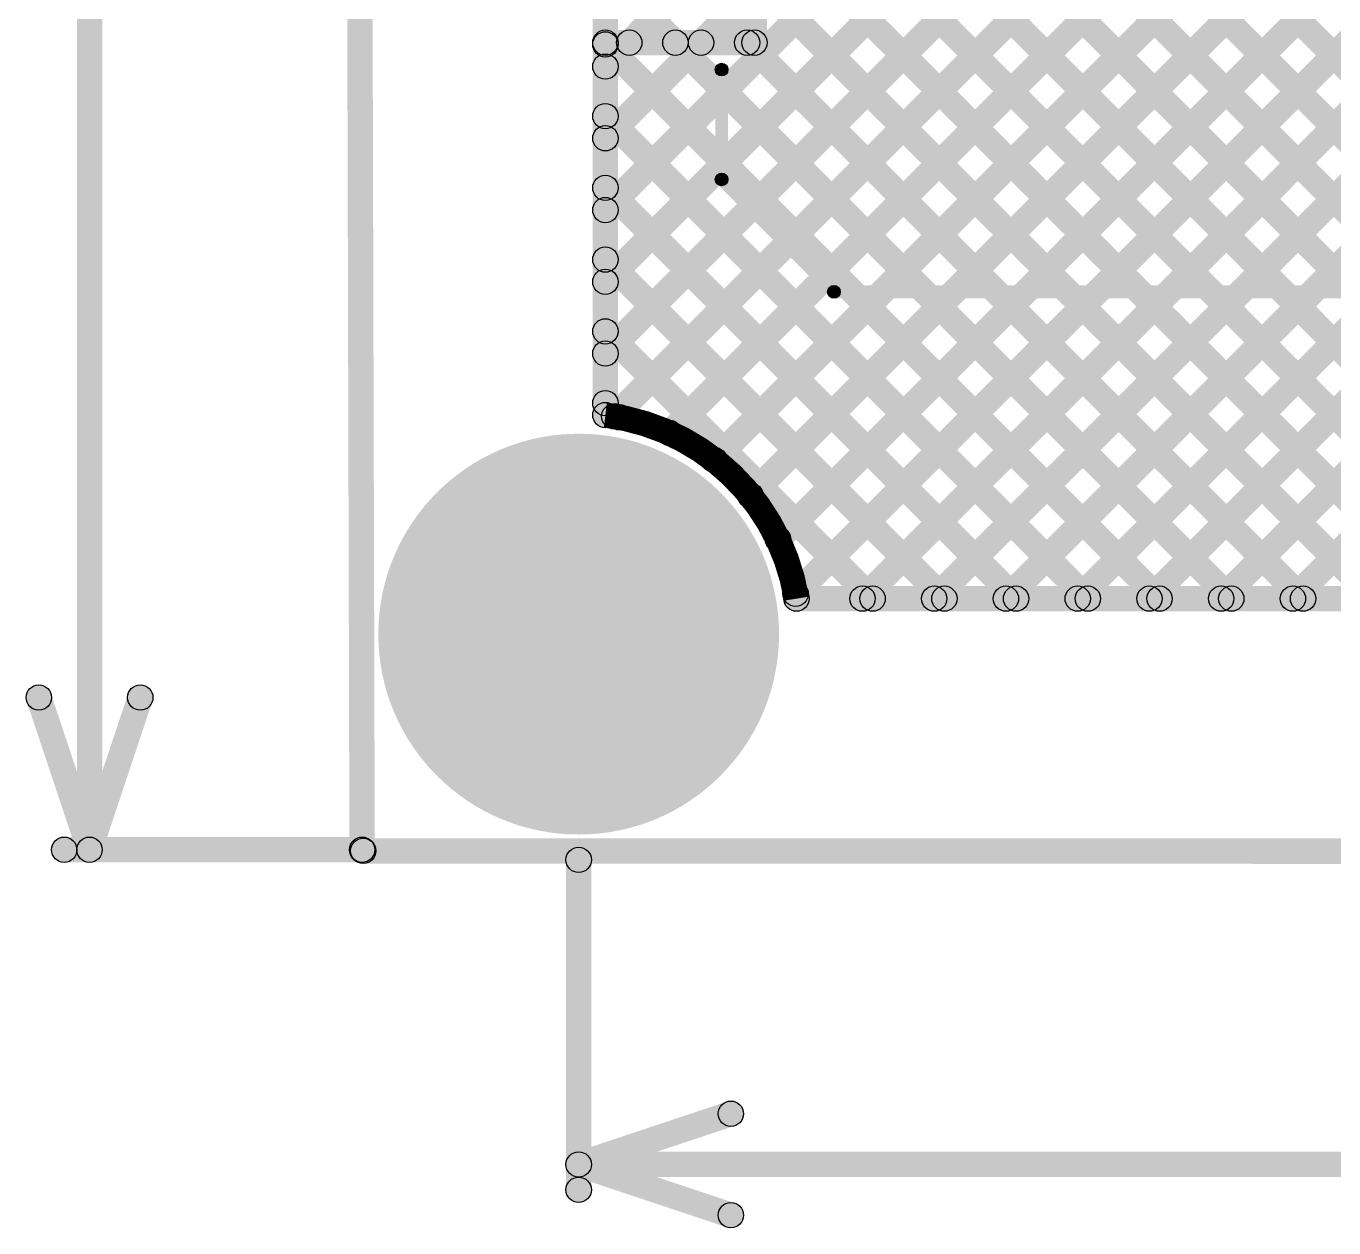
# Model space of a CAD drawing. Header units: millimetres. Extents: x -0.22 to 4.11, y -0.25 to 2.01.
# Drawn here: x -0.218 to 0.298, y -0.234 to 0.24 of the extents above; entities that cross this region are included whole.
import ezdxf

# ---------------------------------------------------------------- set-up
doc = ezdxf.new("R2010")
doc.units = ezdxf.units.MM
doc.header["$MEASUREMENT"] = 0
for name, color, linetype in [('BottomLayer', 5, 'Continuous'), ('BottomSolder', 6, 'Continuous'), ('Mechanical1', 6, 'Continuous'), ('Mechanical2', 216, 'Continuous'), ('MultiLayer', 9, 'Continuous'), ('PadHoleLayer', 156, 'Continuous'), ('TopLayer', 1, 'Continuous'), ('TopOverlay', 2, 'Continuous'), ('TopSolder', 216, 'Continuous')]:
    doc.layers.add(name, color=color, linetype=linetype)

# ---------------------------------------------------------------- blocks, each defined once
blk = doc.blocks.new('TS_1103S_C_C_1')
at = {"layer": 'TopOverlay'}
for points in [[(0.19291, 0.24069), (0.19291, 0.23569), (-0.19291, 0.23569), (-0.19291, 0.24069)], [(0.23897, 0.19567), (0.23544, 0.19213), (0.19115, 0.23642), (0.19468, 0.23996)], [(0.2347, 0.1939), (0.2397, 0.1939), (0.2397, 0.15059), (0.2347, 0.15059)]]:
    blk.add_hatch(color=2, dxfattribs=at).paths.add_polyline_path(points)
h = blk.add_hatch(color=2, dxfattribs=at)
edge = h.paths.add_edge_path()
edge.add_arc((0.19291, 0.23819), 0.0025, 0, 360)
h = blk.add_hatch(color=2, dxfattribs=at)
edge = h.paths.add_edge_path()
edge.add_arc((0.19291, 0.23819), 0.0025, 0, 360)
h = blk.add_hatch(color=2, dxfattribs=at)
edge = h.paths.add_edge_path()
edge.add_arc((0.2372, 0.1939), 0.0025, 0, 360)
h = blk.add_hatch(color=2, dxfattribs=at)
edge = h.paths.add_edge_path()
edge.add_arc((0.2372, 0.1939), 0.0025, 0, 360)
h = blk.add_hatch(color=2, dxfattribs=at)
edge = h.paths.add_edge_path()
edge.add_arc((0.2372, 0.15059), 0.0025, 0, 360)
for centre in [(0.19291, 0.23819), (0.19291, 0.23819), (0.2372, 0.1939), (0.2372, 0.1939), (0.2372, 0.15059)]:
    blk.add_circle(centre, 0.0025, dxfattribs=at)

msp = doc.modelspace()

# ---------------------------------------------------------------- hatches: boundary and pattern name
at = {"layer": 'BottomLayer'}
for points in [[(0.01553, 0.08636), (0.00553, 0.08636), (0.00553, 1.67653), (0.01553, 1.67653)], [(0.01553, 0.08636), (0.00553, 0.08636), (0.00553, 1.67653), (0.01553, 1.67653)], [(0.01407, 0.22022), (0.007, 0.22729), (0.5049, 0.72519), (0.51197, 0.71812)], [(0.01407, 0.22022), (0.007, 0.22729), (0.5049, 0.72519), (0.51197, 0.71812)], [(0.01407, 0.19193), (0.007, 0.199), (0.5049, 0.69691), (0.51197, 0.68984)], [(0.01407, 0.19193), (0.007, 0.199), (0.5049, 0.69691), (0.51197, 0.68984)], [(0.01407, 0.16365), (0.007, 0.17072), (0.5049, 0.66862), (0.51197, 0.66155)], [(0.01407, 0.16365), (0.007, 0.17072), (0.5049, 0.66862), (0.51197, 0.66155)], [(0.01407, 0.13536), (0.007, 0.14244), (0.5049, 0.64034), (0.51197, 0.63327)], [(0.01407, 0.13536), (0.007, 0.14244), (0.5049, 0.64034), (0.51197, 0.63327)], [(0.01407, 0.10708), (0.007, 0.11415), (0.5049, 0.61206), (0.51197, 0.60499)], [(0.01407, 0.10708), (0.007, 0.11415), (0.5049, 0.61206), (0.51197, 0.60499)], [(0.01759, 0.08232), (0.01052, 0.08939), (0.5049, 0.58377), (0.51197, 0.5767)], [(0.01759, 0.08232), (0.01052, 0.08939), (0.5049, 0.58377), (0.51197, 0.5767)], [(0.03932, 0.07576), (0.03225, 0.08283), (0.5049, 0.55549), (0.51197, 0.54842)], [(0.03932, 0.07576), (0.03225, 0.08283), (0.5049, 0.55549), (0.51197, 0.54842)], [(0.05697, 0.06512), (0.04989, 0.0722), (0.5049, 0.5272), (0.51197, 0.52013)], [(0.05697, 0.06512), (0.04989, 0.0722), (0.5049, 0.5272), (0.51197, 0.52013)], [(0.05697, 0.06512), (0.04989, 0.0722), (0.5049, 0.5272), (0.51197, 0.52013)], [(0.05697, 0.06512), (0.04989, 0.0722), (0.5049, 0.5272), (0.51197, 0.52013)], [(0.007, 0.5118), (0.01407, 0.51887), (0.51541, 0.01753), (0.50834, 0.01046)], [(0.007, 0.5118), (0.01407, 0.51887), (0.51541, 0.01753), (0.50834, 0.01046)], [(0.07123, 0.05111), (0.06416, 0.05818), (0.5049, 0.49892), (0.51197, 0.49185)], [(0.07123, 0.05111), (0.06416, 0.05818), (0.5049, 0.49892), (0.51197, 0.49185)], [(0.007, 0.48352), (0.01407, 0.49059), (0.48713, 0.01753), (0.48006, 0.01046)], [(0.007, 0.48352), (0.01407, 0.49059), (0.48713, 0.01753), (0.48006, 0.01046)], [(0.08215, 0.03374), (0.07508, 0.04081), (0.5049, 0.47063), (0.51197, 0.46356)], [(0.08215, 0.03374), (0.07508, 0.04081), (0.5049, 0.47063), (0.51197, 0.46356)], [(0.007, 0.45523), (0.01407, 0.4623), (0.45884, 0.01753), (0.45177, 0.01046)], [(0.007, 0.45523), (0.01407, 0.4623), (0.45884, 0.01753), (0.45177, 0.01046)], [(0.22857, 0.01046), (0.2215, 0.01753), (0.65575, 0.45178), (0.66282, 0.44471)], [(0.22857, 0.01046), (0.2215, 0.01753), (0.65575, 0.45178), (0.66282, 0.44471)], [(0.25686, 0.01046), (0.24979, 0.01753), (0.68435, 0.45209), (0.69142, 0.44502)], [(0.25686, 0.01046), (0.24979, 0.01753), (0.68435, 0.45209), (0.69142, 0.44502)], [(0.28514, 0.01046), (0.27807, 0.01753), (0.71263, 0.45209), (0.7197, 0.44502)], [(0.28514, 0.01046), (0.27807, 0.01753), (0.71263, 0.45209), (0.7197, 0.44502)], [(0.08907, 0.01237), (0.082, 0.01945), (0.50724, 0.44469), (0.51432, 0.43762)], [(0.08907, 0.01237), (0.082, 0.01945), (0.50724, 0.44469), (0.51432, 0.43762)], [(0.007, 0.42695), (0.01407, 0.43402), (0.43056, 0.01753), (0.42349, 0.01046)], [(0.007, 0.42695), (0.01407, 0.43402), (0.43056, 0.01753), (0.42349, 0.01046)], [(0.11544, 0.01046), (0.10837, 0.01753), (0.52051, 0.42967), (0.52758, 0.4226)], [(0.11544, 0.01046), (0.10837, 0.01753), (0.52051, 0.42967), (0.52758, 0.4226)], [(0.14372, 0.01046), (0.13665, 0.01753), (0.53606, 0.41694), (0.54313, 0.40987)], [(0.14372, 0.01046), (0.13665, 0.01753), (0.53606, 0.41694), (0.54313, 0.40987)], [(0.17201, 0.01046), (0.16493, 0.01753), (0.56182, 0.41441), (0.56889, 0.40734)], [(0.17201, 0.01046), (0.16493, 0.01753), (0.56182, 0.41441), (0.56889, 0.40734)], [(0.20029, 0.01046), (0.19322, 0.01753), (0.5901, 0.41441), (0.59717, 0.40734)], [(0.20029, 0.01046), (0.19322, 0.01753), (0.5901, 0.41441), (0.59717, 0.40734)], [(0.007, 0.39866), (0.01407, 0.40574), (0.40227, 0.01753), (0.3952, 0.01046)], [(0.007, 0.39866), (0.01407, 0.40574), (0.40227, 0.01753), (0.3952, 0.01046)], [(0.007, 0.37038), (0.01407, 0.37745), (0.37399, 0.01753), (0.36692, 0.01046)], [(0.007, 0.37038), (0.01407, 0.37745), (0.37399, 0.01753), (0.36692, 0.01046)], [(0.007, 0.3421), (0.01407, 0.34917), (0.34571, 0.01753), (0.33863, 0.01046)], [(0.007, 0.3421), (0.01407, 0.34917), (0.34571, 0.01753), (0.33863, 0.01046)], [(0.007, 0.31381), (0.01407, 0.32088), (0.31742, 0.01753), (0.31035, 0.01046)], [(0.007, 0.31381), (0.01407, 0.32088), (0.31742, 0.01753), (0.31035, 0.01046)], [(0.007, 0.28553), (0.01407, 0.2926), (0.28914, 0.01753), (0.28207, 0.01046)], [(0.007, 0.28553), (0.01407, 0.2926), (0.28914, 0.01753), (0.28207, 0.01046)], [(0.007, 0.25724), (0.01407, 0.26431), (0.26085, 0.01753), (0.25378, 0.01046)], [(0.007, 0.25724), (0.01407, 0.26431), (0.26085, 0.01753), (0.25378, 0.01046)], [(0.007, 0.22896), (0.01407, 0.23603), (0.23257, 0.01753), (0.2255, 0.01046)], [(0.007, 0.22896), (0.01407, 0.23603), (0.23257, 0.01753), (0.2255, 0.01046)], [(0.007, 0.20067), (0.01407, 0.20775), (0.20428, 0.01753), (0.19721, 0.01046)], [(0.007, 0.20067), (0.01407, 0.20775), (0.20428, 0.01753), (0.19721, 0.01046)], [(0.007, 0.17239), (0.01407, 0.17946), (0.176, 0.01753), (0.16893, 0.01046)], [(0.007, 0.17239), (0.01407, 0.17946), (0.176, 0.01753), (0.16893, 0.01046)], [(0.007, 0.14411), (0.01407, 0.15118), (0.14772, 0.01753), (0.14064, 0.01046)], [(0.007, 0.14411), (0.01407, 0.15118), (0.14772, 0.01753), (0.14064, 0.01046)], [(0.007, 0.11582), (0.01407, 0.12289), (0.11943, 0.01753), (0.11236, 0.01046)], [(0.007, 0.11582), (0.01407, 0.12289), (0.11943, 0.01753), (0.11236, 0.01046)], [(0.007, 0.08754), (0.01407, 0.09461), (0.01965, 0.08903), (0.01257, 0.08196)], [(0.007, 0.08754), (0.01407, 0.09461), (0.01965, 0.08903), (0.01257, 0.08196)], [(0.08587, 0.00899), (0.08587, 0.01899), (1.11853, 0.01899), (1.11853, 0.00899)], [(0.08587, 0.00899), (0.08587, 0.01899), (1.11853, 0.01899), (1.11853, 0.00899)]]:
    msp.add_hatch(color=5, dxfattribs=at).paths.add_polyline_path(points)
h = msp.add_hatch(color=5, dxfattribs=at)
edge = h.paths.add_edge_path()
edge.add_arc((0.01053, 0.23249), 0.005, 0, 360)
h = msp.add_hatch(color=5, dxfattribs=at)
edge = h.paths.add_edge_path()
edge.add_arc((0.01053, 0.23249), 0.005, 0, 360)
h = msp.add_hatch(color=5, dxfattribs=at)
edge = h.paths.add_edge_path()
edge.add_arc((0.01053, 0.22375), 0.005, 0, 360)
h = msp.add_hatch(color=5, dxfattribs=at)
edge = h.paths.add_edge_path()
edge.add_arc((0.01053, 0.22375), 0.005, 0, 360)
h = msp.add_hatch(color=5, dxfattribs=at)
edge = h.paths.add_edge_path()
edge.add_arc((0.01053, 0.20421), 0.005, 0, 360)
h = msp.add_hatch(color=5, dxfattribs=at)
edge = h.paths.add_edge_path()
edge.add_arc((0.01053, 0.20421), 0.005, 0, 360)
h = msp.add_hatch(color=5, dxfattribs=at)
edge = h.paths.add_edge_path()
edge.add_arc((0.01053, 0.19547), 0.005, 0, 360)
h = msp.add_hatch(color=5, dxfattribs=at)
edge = h.paths.add_edge_path()
edge.add_arc((0.01053, 0.19547), 0.005, 0, 360)
h = msp.add_hatch(color=5, dxfattribs=at)
edge = h.paths.add_edge_path()
edge.add_arc((0.01053, 0.17593), 0.005, 0, 360)
h = msp.add_hatch(color=5, dxfattribs=at)
edge = h.paths.add_edge_path()
edge.add_arc((0.01053, 0.17593), 0.005, 0, 360)
h = msp.add_hatch(color=5, dxfattribs=at)
edge = h.paths.add_edge_path()
edge.add_arc((0.01053, 0.16718), 0.005, 0, 360)
h = msp.add_hatch(color=5, dxfattribs=at)
edge = h.paths.add_edge_path()
edge.add_arc((0.01053, 0.16718), 0.005, 0, 360)
h = msp.add_hatch(color=5, dxfattribs=at)
edge = h.paths.add_edge_path()
edge.add_arc((0.01053, 0.14764), 0.005, 0, 360)
h = msp.add_hatch(color=5, dxfattribs=at)
edge = h.paths.add_edge_path()
edge.add_arc((0.01053, 0.14764), 0.005, 0, 360)
h = msp.add_hatch(color=5, dxfattribs=at)
edge = h.paths.add_edge_path()
edge.add_arc((0.01053, 0.1389), 0.005, 0, 360)
h = msp.add_hatch(color=5, dxfattribs=at)
edge = h.paths.add_edge_path()
edge.add_arc((0.01053, 0.1389), 0.005, 0, 360)
h = msp.add_hatch(color=5, dxfattribs=at)
edge = h.paths.add_edge_path()
edge.add_arc((0.01053, 0.11936), 0.005, 0, 360)
h = msp.add_hatch(color=5, dxfattribs=at)
edge = h.paths.add_edge_path()
edge.add_arc((0.01053, 0.11936), 0.005, 0, 360)
h = msp.add_hatch(color=5, dxfattribs=at)
edge = h.paths.add_edge_path()
edge.add_arc((0.01053, 0.11062), 0.005, 0, 360)
h = msp.add_hatch(color=5, dxfattribs=at)
edge = h.paths.add_edge_path()
edge.add_arc((0.01053, 0.11062), 0.005, 0, 360)
h = msp.add_hatch(color=5, dxfattribs=at)
edge = h.paths.add_edge_path()
edge.add_arc((0.01053, 0.09107), 0.005, 0, 360)
h = msp.add_hatch(color=5, dxfattribs=at)
edge = h.paths.add_edge_path()
edge.add_arc((0.01053, 0.09107), 0.005, 0, 360)
h = msp.add_hatch(color=5, dxfattribs=at)
edge = h.paths.add_edge_path()
edge.add_arc((0.01053, 0.08636), 0.005, 0, 360)
h = msp.add_hatch(color=5, dxfattribs=at)
edge = h.paths.add_edge_path()
edge.add_arc((0.01053, 0.08636), 0.005, 0, 360)
h = msp.add_hatch(color=5, dxfattribs=at)
edge = h.paths.add_edge_path()
edge.add_arc((0.01053, 0.08636), 0.005, 0, 360)
h = msp.add_hatch(color=5, dxfattribs=at)
edge = h.paths.add_edge_path()
edge.add_arc((0.01053, 0.08636), 0.005, 0, 360)
h = msp.add_hatch(color=5, dxfattribs=at)
edge = h.paths.add_edge_path()
edge.add_arc((0.01406, 0.08586), 0.005, 0, 360)
h = msp.add_hatch(color=5, dxfattribs=at)
edge = h.paths.add_edge_path()
edge.add_arc((0.01406, 0.08586), 0.005, 0, 360)
h = msp.add_hatch(color=5, dxfattribs=at)
edge = h.paths.add_edge_path()
edge.add_arc((0.01611, 0.0855), 0.005, 0, 360)
h = msp.add_hatch(color=5, dxfattribs=at)
edge = h.paths.add_edge_path()
edge.add_arc((0.01611, 0.0855), 0.005, 0, 360)
h = msp.add_hatch(color=5, dxfattribs=at)
edge = h.paths.add_edge_path()
edge.add_arc((0.03579, 0.0793), 0.005, 0, 360)
h = msp.add_hatch(color=5, dxfattribs=at)
edge = h.paths.add_edge_path()
edge.add_arc((0.03579, 0.0793), 0.005, 0, 360)
h = msp.add_hatch(color=5, dxfattribs=at)
edge = h.paths.add_edge_path()
edge.add_arc((0, 0), 0.075, 0, 360)
h = msp.add_hatch(color=5, dxfattribs=at)
edge = h.paths.add_edge_path()
edge.add_arc((0.05343, 0.06866), 0.005, 0, 360)
h = msp.add_hatch(color=5, dxfattribs=at)
edge = h.paths.add_edge_path()
edge.add_arc((0.05343, 0.06866), 0.005, 0, 360)
h = msp.add_hatch(color=5, dxfattribs=at)
edge = h.paths.add_edge_path()
edge.add_arc((0.05343, 0.06866), 0.005, 0, 360)
h = msp.add_hatch(color=5, dxfattribs=at)
edge = h.paths.add_edge_path()
edge.add_arc((0.05343, 0.06866), 0.005, 0, 360)
h = msp.add_hatch(color=5, dxfattribs=at)
edge = h.paths.add_edge_path()
edge.add_arc((0.0677, 0.05464), 0.005, 0, 360)
h = msp.add_hatch(color=5, dxfattribs=at)
edge = h.paths.add_edge_path()
edge.add_arc((0.0677, 0.05464), 0.005, 0, 360)
h = msp.add_hatch(color=5, dxfattribs=at)
edge = h.paths.add_edge_path()
edge.add_arc((0.07861, 0.03727), 0.005, 0, 360)
h = msp.add_hatch(color=5, dxfattribs=at)
edge = h.paths.add_edge_path()
edge.add_arc((0.07861, 0.03727), 0.005, 0, 360)
h = msp.add_hatch(color=5, dxfattribs=at)
edge = h.paths.add_edge_path()
edge.add_arc((0.08553, 0.01591), 0.005, 0, 360)
h = msp.add_hatch(color=5, dxfattribs=at)
edge = h.paths.add_edge_path()
edge.add_arc((0.08553, 0.01591), 0.005, 0, 360)
h = msp.add_hatch(color=5, dxfattribs=at)
edge = h.paths.add_edge_path()
edge.add_arc((0.08587, 0.01399), 0.005, 0, 360)
h = msp.add_hatch(color=5, dxfattribs=at)
edge = h.paths.add_edge_path()
edge.add_arc((0.08587, 0.01399), 0.005, 0, 360)
h = msp.add_hatch(color=5, dxfattribs=at)
edge = h.paths.add_edge_path()
edge.add_arc((0.08587, 0.01399), 0.005, 0, 360)
h = msp.add_hatch(color=5, dxfattribs=at)
edge = h.paths.add_edge_path()
edge.add_arc((0.08587, 0.01399), 0.005, 0, 360)
h = msp.add_hatch(color=5, dxfattribs=at)
edge = h.paths.add_edge_path()
edge.add_arc((0.1119, 0.01399), 0.005, 0, 360)
h = msp.add_hatch(color=5, dxfattribs=at)
edge = h.paths.add_edge_path()
edge.add_arc((0.1119, 0.01399), 0.005, 0, 360)
h = msp.add_hatch(color=5, dxfattribs=at)
edge = h.paths.add_edge_path()
edge.add_arc((0.1159, 0.01399), 0.005, 0, 360)
h = msp.add_hatch(color=5, dxfattribs=at)
edge = h.paths.add_edge_path()
edge.add_arc((0.1159, 0.01399), 0.005, 0, 360)
h = msp.add_hatch(color=5, dxfattribs=at)
edge = h.paths.add_edge_path()
edge.add_arc((0.14019, 0.01399), 0.005, 0, 360)
h = msp.add_hatch(color=5, dxfattribs=at)
edge = h.paths.add_edge_path()
edge.add_arc((0.14019, 0.01399), 0.005, 0, 360)
h = msp.add_hatch(color=5, dxfattribs=at)
edge = h.paths.add_edge_path()
edge.add_arc((0.14418, 0.01399), 0.005, 0, 360)
h = msp.add_hatch(color=5, dxfattribs=at)
edge = h.paths.add_edge_path()
edge.add_arc((0.14418, 0.01399), 0.005, 0, 360)
h = msp.add_hatch(color=5, dxfattribs=at)
edge = h.paths.add_edge_path()
edge.add_arc((0.16847, 0.01399), 0.005, 0, 360)
h = msp.add_hatch(color=5, dxfattribs=at)
edge = h.paths.add_edge_path()
edge.add_arc((0.16847, 0.01399), 0.005, 0, 360)
h = msp.add_hatch(color=5, dxfattribs=at)
edge = h.paths.add_edge_path()
edge.add_arc((0.17246, 0.01399), 0.005, 0, 360)
h = msp.add_hatch(color=5, dxfattribs=at)
edge = h.paths.add_edge_path()
edge.add_arc((0.17246, 0.01399), 0.005, 0, 360)
h = msp.add_hatch(color=5, dxfattribs=at)
edge = h.paths.add_edge_path()
edge.add_arc((0.19675, 0.01399), 0.005, 0, 360)
h = msp.add_hatch(color=5, dxfattribs=at)
edge = h.paths.add_edge_path()
edge.add_arc((0.19675, 0.01399), 0.005, 0, 360)
h = msp.add_hatch(color=5, dxfattribs=at)
edge = h.paths.add_edge_path()
edge.add_arc((0.20075, 0.01399), 0.005, 0, 360)
h = msp.add_hatch(color=5, dxfattribs=at)
edge = h.paths.add_edge_path()
edge.add_arc((0.20075, 0.01399), 0.005, 0, 360)
h = msp.add_hatch(color=5, dxfattribs=at)
edge = h.paths.add_edge_path()
edge.add_arc((0.22504, 0.01399), 0.005, 0, 360)
h = msp.add_hatch(color=5, dxfattribs=at)
edge = h.paths.add_edge_path()
edge.add_arc((0.22504, 0.01399), 0.005, 0, 360)
h = msp.add_hatch(color=5, dxfattribs=at)
edge = h.paths.add_edge_path()
edge.add_arc((0.22903, 0.01399), 0.005, 0, 360)
h = msp.add_hatch(color=5, dxfattribs=at)
edge = h.paths.add_edge_path()
edge.add_arc((0.22903, 0.01399), 0.005, 0, 360)
h = msp.add_hatch(color=5, dxfattribs=at)
edge = h.paths.add_edge_path()
edge.add_arc((0.25332, 0.01399), 0.005, 0, 360)
h = msp.add_hatch(color=5, dxfattribs=at)
edge = h.paths.add_edge_path()
edge.add_arc((0.25332, 0.01399), 0.005, 0, 360)
h = msp.add_hatch(color=5, dxfattribs=at)
edge = h.paths.add_edge_path()
edge.add_arc((0.25732, 0.01399), 0.005, 0, 360)
h = msp.add_hatch(color=5, dxfattribs=at)
edge = h.paths.add_edge_path()
edge.add_arc((0.25732, 0.01399), 0.005, 0, 360)
h = msp.add_hatch(color=5, dxfattribs=at)
edge = h.paths.add_edge_path()
edge.add_arc((0.28161, 0.01399), 0.005, 0, 360)
h = msp.add_hatch(color=5, dxfattribs=at)
edge = h.paths.add_edge_path()
edge.add_arc((0.28161, 0.01399), 0.005, 0, 360)
h = msp.add_hatch(color=5, dxfattribs=at)
edge = h.paths.add_edge_path()
edge.add_arc((0.2856, 0.01399), 0.005, 0, 360)
h = msp.add_hatch(color=5, dxfattribs=at)
edge = h.paths.add_edge_path()
edge.add_arc((0.2856, 0.01399), 0.005, 0, 360)
at = {"layer": 'BottomSolder'}
h = msp.add_hatch(color=6, dxfattribs=at)
edge = h.paths.add_edge_path()
edge.add_arc((0, 0), 0.079, 0, 360)
at = {"layer": 'Mechanical1'}
for points in [[(-0.18785, -0.085), (-0.19785, -0.085), (-0.19785, 0.57715), (-0.18785, 0.57715)], [(-0.21759, -0.02658), (-0.2081, -0.02342), (-0.1881, -0.08342), (-0.19759, -0.08658)], [(-0.1881, -0.08658), (-0.19759, -0.08342), (-0.17759, -0.02342), (-0.1681, -0.02658)], [(-0.20285, -0.09), (-0.20285, -0.08), (-0.08539, -0.08), (-0.08539, -0.09)], [(0.005, -0.21906), (-0.005, -0.21906), (-0.005, -0.089), (0.005, -0.089)], [(0.00158, -0.2138), (-0.00158, -0.20431), (0.05842, -0.18431), (0.06158, -0.1938)], [(-0.00158, -0.2138), (0.00158, -0.20431), (0.06158, -0.22431), (0.05842, -0.2338)], [(0, -0.21406), (0, -0.20406), (1.60247, -0.20406), (1.60247, -0.21406)]]:
    msp.add_hatch(color=6, dxfattribs=at).paths.add_polyline_path(points)
h = msp.add_hatch(color=6, dxfattribs=at)
edge = h.paths.add_edge_path()
edge.add_arc((-0.21285, -0.025), 0.005, 0, 360)
h = msp.add_hatch(color=6, dxfattribs=at)
edge = h.paths.add_edge_path()
edge.add_arc((-0.17285, -0.025), 0.005, 0, 360)
h = msp.add_hatch(color=6, dxfattribs=at)
edge = h.paths.add_edge_path()
edge.add_arc((-0.20285, -0.085), 0.005, 0, 360)
h = msp.add_hatch(color=6, dxfattribs=at)
edge = h.paths.add_edge_path()
edge.add_arc((-0.19285, -0.085), 0.005, 0, 360)
h = msp.add_hatch(color=6, dxfattribs=at)
edge = h.paths.add_edge_path()
edge.add_arc((-0.19285, -0.085), 0.005, 0, 360)
h = msp.add_hatch(color=6, dxfattribs=at)
edge = h.paths.add_edge_path()
edge.add_arc((-0.19285, -0.085), 0.005, 0, 360)
h = msp.add_hatch(color=6, dxfattribs=at)
edge = h.paths.add_edge_path()
edge.add_arc((-0.08539, -0.085), 0.005, 0, 360)
h = msp.add_hatch(color=6, dxfattribs=at)
edge = h.paths.add_edge_path()
edge.add_arc((0, -0.089), 0.005, 0, 360)
h = msp.add_hatch(color=6, dxfattribs=at)
edge = h.paths.add_edge_path()
edge.add_arc((0.06, -0.18906), 0.005, 0, 360)
h = msp.add_hatch(color=6, dxfattribs=at)
edge = h.paths.add_edge_path()
edge.add_arc((0, -0.20906), 0.005, 0, 360)
h = msp.add_hatch(color=6, dxfattribs=at)
edge = h.paths.add_edge_path()
edge.add_arc((0, -0.20906), 0.005, 0, 360)
h = msp.add_hatch(color=6, dxfattribs=at)
edge = h.paths.add_edge_path()
edge.add_arc((0, -0.20906), 0.005, 0, 360)
h = msp.add_hatch(color=6, dxfattribs=at)
edge = h.paths.add_edge_path()
edge.add_arc((0, -0.21906), 0.005, 0, 360)
h = msp.add_hatch(color=6, dxfattribs=at)
edge = h.paths.add_edge_path()
edge.add_arc((0.06, -0.22906), 0.005, 0, 360)
at = {"layer": 'Mechanical2'}
for points in [[(-0.0954, 1.84311), (-0.0854, 1.84314), (-0.08039, -0.08499), (-0.09039, -0.08501)], [(-0.08496, -0.09044), (-0.08496, -0.08044), (1.21594, -0.08087), (1.21594, -0.09087)]]:
    msp.add_hatch(color=216, dxfattribs=at).paths.add_polyline_path(points)
h = msp.add_hatch(color=216, dxfattribs=at)
edge = h.paths.add_edge_path()
edge.add_arc((-0.08539, -0.085), 0.005, 0, 360)
h = msp.add_hatch(color=216, dxfattribs=at)
edge = h.paths.add_edge_path()
edge.add_arc((-0.08496, -0.08544), 0.005, 0, 360)
at = {"layer": 'MultiLayer'}
h = msp.add_hatch(color=9, dxfattribs=at)
edge = h.paths.add_edge_path()
edge.add_arc((0, 0), 0.075, 0, 360)
at = {"layer": 'PadHoleLayer'}
msp.add_hatch(color=156, dxfattribs=at).paths.add_polyline_path([(-0.03, -0.03), (-0.03, 0.03), (0.03, 0.03), (0.03, -0.03)])
at = {"layer": 'TopLayer'}
for points in [[(0.01407, 0.16365), (0.007, 0.17072), (0.808, 0.97172), (0.81507, 0.96465)], [(0.01407, 0.16365), (0.007, 0.17072), (0.808, 0.97172), (0.81507, 0.96465)], [(0.01407, 0.13536), (0.007, 0.14244), (0.808, 0.94344), (0.81507, 0.93636)], [(0.01407, 0.13536), (0.007, 0.14244), (0.808, 0.94344), (0.81507, 0.93636)], [(0.01407, 0.10708), (0.007, 0.11415), (0.808, 0.91515), (0.81507, 0.90808)], [(0.01407, 0.10708), (0.007, 0.11415), (0.808, 0.91515), (0.81507, 0.90808)], [(0.01759, 0.08232), (0.01052, 0.08939), (0.808, 0.88687), (0.81507, 0.8798)], [(0.01759, 0.08232), (0.01052, 0.08939), (0.808, 0.88687), (0.81507, 0.8798)], [(0.03932, 0.07576), (0.03225, 0.08283), (0.808, 0.85858), (0.81507, 0.85151)], [(0.03932, 0.07576), (0.03225, 0.08283), (0.808, 0.85858), (0.81507, 0.85151)], [(0.05697, 0.06512), (0.04989, 0.0722), (0.808, 0.8303), (0.81507, 0.82323)], [(0.05697, 0.06512), (0.04989, 0.0722), (0.808, 0.8303), (0.81507, 0.82323)], [(0.05697, 0.06512), (0.04989, 0.0722), (0.808, 0.8303), (0.81507, 0.82323)], [(0.05697, 0.06512), (0.04989, 0.0722), (0.808, 0.8303), (0.81507, 0.82323)], [(0.07123, 0.05111), (0.06416, 0.05818), (0.51422, 0.50823), (0.52129, 0.50116)], [(0.07123, 0.05111), (0.06416, 0.05818), (0.51422, 0.50823), (0.52129, 0.50116)], [(0.08215, 0.03374), (0.07508, 0.04081), (0.51422, 0.47995), (0.52129, 0.47288)], [(0.08215, 0.03374), (0.07508, 0.04081), (0.51422, 0.47995), (0.52129, 0.47288)], [(0.06578, 0.45302), (0.07285, 0.46009), (0.51541, 0.01753), (0.50834, 0.01046)], [(0.06578, 0.45302), (0.07285, 0.46009), (0.51541, 0.01753), (0.50834, 0.01046)], [(0.08907, 0.01237), (0.082, 0.01945), (0.51422, 0.45167), (0.52129, 0.44459)], [(0.08907, 0.01237), (0.082, 0.01945), (0.51422, 0.45167), (0.52129, 0.44459)], [(0.00746, 0.42649), (0.01453, 0.43356), (0.43056, 0.01753), (0.42349, 0.01046)], [(0.00746, 0.42649), (0.01453, 0.43356), (0.43056, 0.01753), (0.42349, 0.01046)], [(0.03574, 0.42649), (0.04281, 0.43356), (0.45884, 0.01753), (0.45177, 0.01046)], [(0.03574, 0.42649), (0.04281, 0.43356), (0.45884, 0.01753), (0.45177, 0.01046)], [(0.06402, 0.42649), (0.0711, 0.43356), (0.48713, 0.01753), (0.48006, 0.01046)], [(0.06402, 0.42649), (0.0711, 0.43356), (0.48713, 0.01753), (0.48006, 0.01046)], [(0.11544, 0.01046), (0.10837, 0.01753), (0.5244, 0.43356), (0.53147, 0.42649)], [(0.11544, 0.01046), (0.10837, 0.01753), (0.5244, 0.43356), (0.53147, 0.42649)], [(0.14372, 0.01046), (0.13665, 0.01753), (0.55268, 0.43356), (0.55975, 0.42649)], [(0.14372, 0.01046), (0.13665, 0.01753), (0.55268, 0.43356), (0.55975, 0.42649)], [(0.17201, 0.01046), (0.16493, 0.01753), (0.58097, 0.43356), (0.58804, 0.42649)], [(0.17201, 0.01046), (0.16493, 0.01753), (0.58097, 0.43356), (0.58804, 0.42649)], [(0.20029, 0.01046), (0.19322, 0.01753), (0.60925, 0.43356), (0.61632, 0.42649)], [(0.20029, 0.01046), (0.19322, 0.01753), (0.60925, 0.43356), (0.61632, 0.42649)], [(0.007, 0.39866), (0.01407, 0.40574), (0.40227, 0.01753), (0.3952, 0.01046)], [(0.007, 0.39866), (0.01407, 0.40574), (0.40227, 0.01753), (0.3952, 0.01046)], [(0.07431, 0.23317), (0.06431, 0.23317), (0.06431, 0.31623), (0.07431, 0.31623)], [(0.07431, 0.23317), (0.06431, 0.23317), (0.06431, 0.31623), (0.07431, 0.31623)], [(0.06578, 0.3116), (0.07285, 0.31867), (0.37399, 0.01753), (0.36692, 0.01046)], [(0.06578, 0.3116), (0.07285, 0.31867), (0.37399, 0.01753), (0.36692, 0.01046)], [(0.22857, 0.01046), (0.2215, 0.01753), (0.51422, 0.31024), (0.52129, 0.30317)], [(0.22857, 0.01046), (0.2215, 0.01753), (0.51422, 0.31024), (0.52129, 0.30317)], [(0.06578, 0.28332), (0.07285, 0.29039), (0.34571, 0.01753), (0.33863, 0.01046)], [(0.06578, 0.28332), (0.07285, 0.29039), (0.34571, 0.01753), (0.33863, 0.01046)], [(0.25686, 0.01046), (0.24979, 0.01753), (0.51422, 0.28196), (0.52129, 0.27489)], [(0.25686, 0.01046), (0.24979, 0.01753), (0.51422, 0.28196), (0.52129, 0.27489)], [(0.06578, 0.25503), (0.07285, 0.2621), (0.31742, 0.01753), (0.31035, 0.01046)], [(0.06578, 0.25503), (0.07285, 0.2621), (0.31742, 0.01753), (0.31035, 0.01046)], [(0.28514, 0.01046), (0.27807, 0.01753), (0.51422, 0.25368), (0.52129, 0.2466)], [(0.28514, 0.01046), (0.27807, 0.01753), (0.51422, 0.25368), (0.52129, 0.2466)], [(0.01053, 0.22817), (0.01053, 0.23817), (0.06931, 0.23817), (0.06931, 0.22817)], [(0.01053, 0.22817), (0.01053, 0.23817), (0.06931, 0.23817), (0.06931, 0.22817)], [(0.01553, 0.08636), (0.00553, 0.08636), (0.00553, 0.23317), (0.01553, 0.23317)], [(0.01553, 0.08636), (0.00553, 0.08636), (0.00553, 0.23317), (0.01553, 0.23317)], [(0.01407, 0.19193), (0.007, 0.199), (0.0447, 0.23671), (0.05177, 0.22964)], [(0.01407, 0.22022), (0.007, 0.22729), (0.01642, 0.23671), (0.02349, 0.22964)], [(0.01407, 0.19193), (0.007, 0.199), (0.0447, 0.23671), (0.05177, 0.22964)], [(0.01407, 0.22022), (0.007, 0.22729), (0.01642, 0.23671), (0.02349, 0.22964)], [(0.007, 0.22896), (0.01407, 0.23603), (0.23257, 0.01753), (0.2255, 0.01046)], [(0.007, 0.22896), (0.01407, 0.23603), (0.23257, 0.01753), (0.2255, 0.01046)], [(0.0346, 0.22964), (0.04167, 0.23671), (0.26085, 0.01753), (0.25378, 0.01046)], [(0.0346, 0.22964), (0.04167, 0.23671), (0.26085, 0.01753), (0.25378, 0.01046)], [(0.06289, 0.22964), (0.06996, 0.23671), (0.28914, 0.01753), (0.28207, 0.01046)], [(0.06289, 0.22964), (0.06996, 0.23671), (0.28914, 0.01753), (0.28207, 0.01046)], [(0.007, 0.20067), (0.01407, 0.20775), (0.20428, 0.01753), (0.19721, 0.01046)], [(0.007, 0.20067), (0.01407, 0.20775), (0.20428, 0.01753), (0.19721, 0.01046)], [(0.007, 0.17239), (0.01407, 0.17946), (0.176, 0.01753), (0.16893, 0.01046)], [(0.007, 0.17239), (0.01407, 0.17946), (0.176, 0.01753), (0.16893, 0.01046)], [(0.007, 0.14411), (0.01407, 0.15118), (0.14772, 0.01753), (0.14064, 0.01046)], [(0.007, 0.14411), (0.01407, 0.15118), (0.14772, 0.01753), (0.14064, 0.01046)], [(0.007, 0.11582), (0.01407, 0.12289), (0.11943, 0.01753), (0.11236, 0.01046)], [(0.007, 0.11582), (0.01407, 0.12289), (0.11943, 0.01753), (0.11236, 0.01046)], [(0.007, 0.08754), (0.01407, 0.09461), (0.01965, 0.08903), (0.01257, 0.08196)], [(0.007, 0.08754), (0.01407, 0.09461), (0.01965, 0.08903), (0.01257, 0.08196)], [(0.08587, 0.00899), (0.08587, 0.01899), (1.11853, 0.01899), (1.11853, 0.00899)], [(0.08587, 0.00899), (0.08587, 0.01899), (1.11853, 0.01899), (1.11853, 0.00899)]]:
    msp.add_hatch(color=1, dxfattribs=at).paths.add_polyline_path(points)
h = msp.add_hatch(color=1, dxfattribs=at)
edge = h.paths.add_edge_path()
edge.add_arc((0.01053, 0.23317), 0.005, 0, 360)
h = msp.add_hatch(color=1, dxfattribs=at)
edge = h.paths.add_edge_path()
edge.add_arc((0.01053, 0.23317), 0.005, 0, 360)
h = msp.add_hatch(color=1, dxfattribs=at)
edge = h.paths.add_edge_path()
edge.add_arc((0.01053, 0.23317), 0.005, 0, 360)
h = msp.add_hatch(color=1, dxfattribs=at)
edge = h.paths.add_edge_path()
edge.add_arc((0.01053, 0.23317), 0.005, 0, 360)
h = msp.add_hatch(color=1, dxfattribs=at)
edge = h.paths.add_edge_path()
edge.add_arc((0.01053, 0.23249), 0.005, 0, 360)
h = msp.add_hatch(color=1, dxfattribs=at)
edge = h.paths.add_edge_path()
edge.add_arc((0.01053, 0.23249), 0.005, 0, 360)
h = msp.add_hatch(color=1, dxfattribs=at)
edge = h.paths.add_edge_path()
edge.add_arc((0.01995, 0.23317), 0.005, 0, 360)
h = msp.add_hatch(color=1, dxfattribs=at)
edge = h.paths.add_edge_path()
edge.add_arc((0.01995, 0.23317), 0.005, 0, 360)
h = msp.add_hatch(color=1, dxfattribs=at)
edge = h.paths.add_edge_path()
edge.add_arc((0.03814, 0.23317), 0.005, 0, 360)
h = msp.add_hatch(color=1, dxfattribs=at)
edge = h.paths.add_edge_path()
edge.add_arc((0.03814, 0.23317), 0.005, 0, 360)
h = msp.add_hatch(color=1, dxfattribs=at)
edge = h.paths.add_edge_path()
edge.add_arc((0.04824, 0.23317), 0.005, 0, 360)
h = msp.add_hatch(color=1, dxfattribs=at)
edge = h.paths.add_edge_path()
edge.add_arc((0.04824, 0.23317), 0.005, 0, 360)
h = msp.add_hatch(color=1, dxfattribs=at)
edge = h.paths.add_edge_path()
edge.add_arc((0.06642, 0.23317), 0.005, 0, 360)
h = msp.add_hatch(color=1, dxfattribs=at)
edge = h.paths.add_edge_path()
edge.add_arc((0.06642, 0.23317), 0.005, 0, 360)
h = msp.add_hatch(color=1, dxfattribs=at)
edge = h.paths.add_edge_path()
edge.add_arc((0.06931, 0.23317), 0.005, 0, 360)
h = msp.add_hatch(color=1, dxfattribs=at)
edge = h.paths.add_edge_path()
edge.add_arc((0.06931, 0.23317), 0.005, 0, 360)
h = msp.add_hatch(color=1, dxfattribs=at)
edge = h.paths.add_edge_path()
edge.add_arc((0.06931, 0.23317), 0.005, 0, 360)
h = msp.add_hatch(color=1, dxfattribs=at)
edge = h.paths.add_edge_path()
edge.add_arc((0.06931, 0.23317), 0.005, 0, 360)
h = msp.add_hatch(color=1, dxfattribs=at)
edge = h.paths.add_edge_path()
edge.add_arc((0.01053, 0.22375), 0.005, 0, 360)
h = msp.add_hatch(color=1, dxfattribs=at)
edge = h.paths.add_edge_path()
edge.add_arc((0.01053, 0.22375), 0.005, 0, 360)
h = msp.add_hatch(color=1, dxfattribs=at)
edge = h.paths.add_edge_path()
edge.add_arc((0.01053, 0.20421), 0.005, 0, 360)
h = msp.add_hatch(color=1, dxfattribs=at)
edge = h.paths.add_edge_path()
edge.add_arc((0.01053, 0.20421), 0.005, 0, 360)
h = msp.add_hatch(color=1, dxfattribs=at)
edge = h.paths.add_edge_path()
edge.add_arc((0.01053, 0.19547), 0.005, 0, 360)
h = msp.add_hatch(color=1, dxfattribs=at)
edge = h.paths.add_edge_path()
edge.add_arc((0.01053, 0.19547), 0.005, 0, 360)
h = msp.add_hatch(color=1, dxfattribs=at)
edge = h.paths.add_edge_path()
edge.add_arc((0.01053, 0.17593), 0.005, 0, 360)
h = msp.add_hatch(color=1, dxfattribs=at)
edge = h.paths.add_edge_path()
edge.add_arc((0.01053, 0.17593), 0.005, 0, 360)
h = msp.add_hatch(color=1, dxfattribs=at)
edge = h.paths.add_edge_path()
edge.add_arc((0.01053, 0.16718), 0.005, 0, 360)
h = msp.add_hatch(color=1, dxfattribs=at)
edge = h.paths.add_edge_path()
edge.add_arc((0.01053, 0.16718), 0.005, 0, 360)
h = msp.add_hatch(color=1, dxfattribs=at)
edge = h.paths.add_edge_path()
edge.add_arc((0.01053, 0.14764), 0.005, 0, 360)
h = msp.add_hatch(color=1, dxfattribs=at)
edge = h.paths.add_edge_path()
edge.add_arc((0.01053, 0.14764), 0.005, 0, 360)
h = msp.add_hatch(color=1, dxfattribs=at)
edge = h.paths.add_edge_path()
edge.add_arc((0.01053, 0.1389), 0.005, 0, 360)
h = msp.add_hatch(color=1, dxfattribs=at)
edge = h.paths.add_edge_path()
edge.add_arc((0.01053, 0.1389), 0.005, 0, 360)
h = msp.add_hatch(color=1, dxfattribs=at)
edge = h.paths.add_edge_path()
edge.add_arc((0.01053, 0.11936), 0.005, 0, 360)
h = msp.add_hatch(color=1, dxfattribs=at)
edge = h.paths.add_edge_path()
edge.add_arc((0.01053, 0.11936), 0.005, 0, 360)
h = msp.add_hatch(color=1, dxfattribs=at)
edge = h.paths.add_edge_path()
edge.add_arc((0.01053, 0.11062), 0.005, 0, 360)
h = msp.add_hatch(color=1, dxfattribs=at)
edge = h.paths.add_edge_path()
edge.add_arc((0.01053, 0.11062), 0.005, 0, 360)
h = msp.add_hatch(color=1, dxfattribs=at)
edge = h.paths.add_edge_path()
edge.add_arc((0.01053, 0.09107), 0.005, 0, 360)
h = msp.add_hatch(color=1, dxfattribs=at)
edge = h.paths.add_edge_path()
edge.add_arc((0.01053, 0.09107), 0.005, 0, 360)
h = msp.add_hatch(color=1, dxfattribs=at)
edge = h.paths.add_edge_path()
edge.add_arc((0.01053, 0.08636), 0.005, 0, 360)
h = msp.add_hatch(color=1, dxfattribs=at)
edge = h.paths.add_edge_path()
edge.add_arc((0.01053, 0.08636), 0.005, 0, 360)
h = msp.add_hatch(color=1, dxfattribs=at)
edge = h.paths.add_edge_path()
edge.add_arc((0.01053, 0.08636), 0.005, 0, 360)
h = msp.add_hatch(color=1, dxfattribs=at)
edge = h.paths.add_edge_path()
edge.add_arc((0.01053, 0.08636), 0.005, 0, 360)
h = msp.add_hatch(color=1, dxfattribs=at)
edge = h.paths.add_edge_path()
edge.add_arc((0.01406, 0.08586), 0.005, 0, 360)
h = msp.add_hatch(color=1, dxfattribs=at)
edge = h.paths.add_edge_path()
edge.add_arc((0.01406, 0.08586), 0.005, 0, 360)
h = msp.add_hatch(color=1, dxfattribs=at)
edge = h.paths.add_edge_path()
edge.add_arc((0.01611, 0.0855), 0.005, 0, 360)
h = msp.add_hatch(color=1, dxfattribs=at)
edge = h.paths.add_edge_path()
edge.add_arc((0.01611, 0.0855), 0.005, 0, 360)
h = msp.add_hatch(color=1, dxfattribs=at)
edge = h.paths.add_edge_path()
edge.add_arc((0.03579, 0.0793), 0.005, 0, 360)
h = msp.add_hatch(color=1, dxfattribs=at)
edge = h.paths.add_edge_path()
edge.add_arc((0.03579, 0.0793), 0.005, 0, 360)
h = msp.add_hatch(color=1, dxfattribs=at)
edge = h.paths.add_edge_path()
edge.add_arc((0, 0), 0.075, 0, 360)
h = msp.add_hatch(color=1, dxfattribs=at)
edge = h.paths.add_edge_path()
edge.add_arc((0.05343, 0.06866), 0.005, 0, 360)
h = msp.add_hatch(color=1, dxfattribs=at)
edge = h.paths.add_edge_path()
edge.add_arc((0.05343, 0.06866), 0.005, 0, 360)
h = msp.add_hatch(color=1, dxfattribs=at)
edge = h.paths.add_edge_path()
edge.add_arc((0.05343, 0.06866), 0.005, 0, 360)
h = msp.add_hatch(color=1, dxfattribs=at)
edge = h.paths.add_edge_path()
edge.add_arc((0.05343, 0.06866), 0.005, 0, 360)
h = msp.add_hatch(color=1, dxfattribs=at)
edge = h.paths.add_edge_path()
edge.add_arc((0.0677, 0.05464), 0.005, 0, 360)
h = msp.add_hatch(color=1, dxfattribs=at)
edge = h.paths.add_edge_path()
edge.add_arc((0.0677, 0.05464), 0.005, 0, 360)
h = msp.add_hatch(color=1, dxfattribs=at)
edge = h.paths.add_edge_path()
edge.add_arc((0.07861, 0.03727), 0.005, 0, 360)
h = msp.add_hatch(color=1, dxfattribs=at)
edge = h.paths.add_edge_path()
edge.add_arc((0.07861, 0.03727), 0.005, 0, 360)
h = msp.add_hatch(color=1, dxfattribs=at)
edge = h.paths.add_edge_path()
edge.add_arc((0.08553, 0.01591), 0.005, 0, 360)
h = msp.add_hatch(color=1, dxfattribs=at)
edge = h.paths.add_edge_path()
edge.add_arc((0.08553, 0.01591), 0.005, 0, 360)
h = msp.add_hatch(color=1, dxfattribs=at)
edge = h.paths.add_edge_path()
edge.add_arc((0.08587, 0.01399), 0.005, 0, 360)
h = msp.add_hatch(color=1, dxfattribs=at)
edge = h.paths.add_edge_path()
edge.add_arc((0.08587, 0.01399), 0.005, 0, 360)
h = msp.add_hatch(color=1, dxfattribs=at)
edge = h.paths.add_edge_path()
edge.add_arc((0.08587, 0.01399), 0.005, 0, 360)
h = msp.add_hatch(color=1, dxfattribs=at)
edge = h.paths.add_edge_path()
edge.add_arc((0.08587, 0.01399), 0.005, 0, 360)
h = msp.add_hatch(color=1, dxfattribs=at)
edge = h.paths.add_edge_path()
edge.add_arc((0.1119, 0.01399), 0.005, 0, 360)
h = msp.add_hatch(color=1, dxfattribs=at)
edge = h.paths.add_edge_path()
edge.add_arc((0.1119, 0.01399), 0.005, 0, 360)
h = msp.add_hatch(color=1, dxfattribs=at)
edge = h.paths.add_edge_path()
edge.add_arc((0.1159, 0.01399), 0.005, 0, 360)
h = msp.add_hatch(color=1, dxfattribs=at)
edge = h.paths.add_edge_path()
edge.add_arc((0.1159, 0.01399), 0.005, 0, 360)
h = msp.add_hatch(color=1, dxfattribs=at)
edge = h.paths.add_edge_path()
edge.add_arc((0.14019, 0.01399), 0.005, 0, 360)
h = msp.add_hatch(color=1, dxfattribs=at)
edge = h.paths.add_edge_path()
edge.add_arc((0.14019, 0.01399), 0.005, 0, 360)
h = msp.add_hatch(color=1, dxfattribs=at)
edge = h.paths.add_edge_path()
edge.add_arc((0.14418, 0.01399), 0.005, 0, 360)
h = msp.add_hatch(color=1, dxfattribs=at)
edge = h.paths.add_edge_path()
edge.add_arc((0.14418, 0.01399), 0.005, 0, 360)
h = msp.add_hatch(color=1, dxfattribs=at)
edge = h.paths.add_edge_path()
edge.add_arc((0.16847, 0.01399), 0.005, 0, 360)
h = msp.add_hatch(color=1, dxfattribs=at)
edge = h.paths.add_edge_path()
edge.add_arc((0.16847, 0.01399), 0.005, 0, 360)
h = msp.add_hatch(color=1, dxfattribs=at)
edge = h.paths.add_edge_path()
edge.add_arc((0.17246, 0.01399), 0.005, 0, 360)
h = msp.add_hatch(color=1, dxfattribs=at)
edge = h.paths.add_edge_path()
edge.add_arc((0.17246, 0.01399), 0.005, 0, 360)
h = msp.add_hatch(color=1, dxfattribs=at)
edge = h.paths.add_edge_path()
edge.add_arc((0.19675, 0.01399), 0.005, 0, 360)
h = msp.add_hatch(color=1, dxfattribs=at)
edge = h.paths.add_edge_path()
edge.add_arc((0.19675, 0.01399), 0.005, 0, 360)
h = msp.add_hatch(color=1, dxfattribs=at)
edge = h.paths.add_edge_path()
edge.add_arc((0.20075, 0.01399), 0.005, 0, 360)
h = msp.add_hatch(color=1, dxfattribs=at)
edge = h.paths.add_edge_path()
edge.add_arc((0.20075, 0.01399), 0.005, 0, 360)
h = msp.add_hatch(color=1, dxfattribs=at)
edge = h.paths.add_edge_path()
edge.add_arc((0.22504, 0.01399), 0.005, 0, 360)
h = msp.add_hatch(color=1, dxfattribs=at)
edge = h.paths.add_edge_path()
edge.add_arc((0.22504, 0.01399), 0.005, 0, 360)
h = msp.add_hatch(color=1, dxfattribs=at)
edge = h.paths.add_edge_path()
edge.add_arc((0.22903, 0.01399), 0.005, 0, 360)
h = msp.add_hatch(color=1, dxfattribs=at)
edge = h.paths.add_edge_path()
edge.add_arc((0.22903, 0.01399), 0.005, 0, 360)
h = msp.add_hatch(color=1, dxfattribs=at)
edge = h.paths.add_edge_path()
edge.add_arc((0.25332, 0.01399), 0.005, 0, 360)
h = msp.add_hatch(color=1, dxfattribs=at)
edge = h.paths.add_edge_path()
edge.add_arc((0.25332, 0.01399), 0.005, 0, 360)
h = msp.add_hatch(color=1, dxfattribs=at)
edge = h.paths.add_edge_path()
edge.add_arc((0.25732, 0.01399), 0.005, 0, 360)
h = msp.add_hatch(color=1, dxfattribs=at)
edge = h.paths.add_edge_path()
edge.add_arc((0.25732, 0.01399), 0.005, 0, 360)
h = msp.add_hatch(color=1, dxfattribs=at)
edge = h.paths.add_edge_path()
edge.add_arc((0.28161, 0.01399), 0.005, 0, 360)
h = msp.add_hatch(color=1, dxfattribs=at)
edge = h.paths.add_edge_path()
edge.add_arc((0.28161, 0.01399), 0.005, 0, 360)
h = msp.add_hatch(color=1, dxfattribs=at)
edge = h.paths.add_edge_path()
edge.add_arc((0.2856, 0.01399), 0.005, 0, 360)
h = msp.add_hatch(color=1, dxfattribs=at)
edge = h.paths.add_edge_path()
edge.add_arc((0.2856, 0.01399), 0.005, 0, 360)
at = {"layer": 'TopSolder'}
h = msp.add_hatch(color=216, dxfattribs=at)
edge = h.paths.add_edge_path()
edge.add_arc((0, 0), 0.079, 0, 360)

# ---------------------------------------------------------------- linework, layer by layer
at = {"layer": 'BottomLayer', "const_width": 0.01}
msp.add_lwpolyline([(0.01053, 0.08636, -0.333579), (0.08587, 0.01399)], format="xyb", dxfattribs=at)
msp.add_lwpolyline([(0.01053, 0.08636, -0.333579), (0.08587, 0.01399)], format="xyb", dxfattribs=at)
at = {"layer": 'BottomLayer'}
for centre in [(0.01053, 0.23249), (0.01053, 0.23249), (0.01053, 0.22375), (0.01053, 0.22375), (0.01053, 0.20421), (0.01053, 0.20421), (0.01053, 0.19547), (0.01053, 0.19547), (0.01053, 0.17593), (0.01053, 0.17593), (0.01053, 0.16718), (0.01053, 0.16718), (0.01053, 0.14764), (0.01053, 0.14764), (0.01053, 0.1389), (0.01053, 0.1389), (0.01053, 0.11936), (0.01053, 0.11936), (0.01053, 0.11062), (0.01053, 0.11062), (0.01053, 0.09107), (0.01053, 0.09107), (0.01053, 0.08636), (0.01053, 0.08636), (0.01053, 0.08636), (0.01053, 0.08636), (0.01406, 0.08586), (0.01406, 0.08586), (0.01611, 0.0855), (0.01611, 0.0855), (0.03579, 0.0793), (0.03579, 0.0793), (0.05343, 0.06866), (0.05343, 0.06866), (0.05343, 0.06866), (0.05343, 0.06866), (0.0677, 0.05464), (0.0677, 0.05464), (0.07861, 0.03727), (0.07861, 0.03727), (0.08553, 0.01591), (0.08553, 0.01591), (0.08587, 0.01399), (0.08587, 0.01399), (0.08587, 0.01399), (0.08587, 0.01399), (0.1119, 0.01399), (0.1119, 0.01399), (0.1159, 0.01399), (0.1159, 0.01399), (0.14019, 0.01399), (0.14019, 0.01399), (0.14418, 0.01399), (0.14418, 0.01399), (0.16847, 0.01399), (0.16847, 0.01399), (0.17246, 0.01399), (0.17246, 0.01399), (0.19675, 0.01399), (0.19675, 0.01399), (0.20075, 0.01399), (0.20075, 0.01399), (0.22504, 0.01399), (0.22504, 0.01399), (0.22903, 0.01399), (0.22903, 0.01399), (0.25332, 0.01399), (0.25332, 0.01399), (0.25732, 0.01399), (0.25732, 0.01399), (0.28161, 0.01399), (0.28161, 0.01399), (0.2856, 0.01399), (0.2856, 0.01399)]:
    msp.add_circle(centre, 0.005, dxfattribs=at)
at = {"layer": 'Mechanical1'}
for centre in [(-0.21285, -0.025), (-0.17285, -0.025), (-0.20285, -0.085), (-0.19285, -0.085), (-0.19285, -0.085), (-0.19285, -0.085), (-0.08539, -0.085), (0, -0.089), (0.06, -0.18906), (0, -0.20906), (0, -0.20906), (0, -0.20906), (0, -0.21906), (0.06, -0.22906)]:
    msp.add_circle(centre, 0.005, dxfattribs=at)
at = {"layer": 'Mechanical2'}
for centre in [(-0.08539, -0.085), (-0.08496, -0.08544)]:
    msp.add_circle(centre, 0.005, dxfattribs=at)
at = {"layer": 'TopLayer', "const_width": 0.01}
msp.add_lwpolyline([(0.01053, 0.08636, -0.333579), (0.08587, 0.01399)], format="xyb", dxfattribs=at)
msp.add_lwpolyline([(0.01053, 0.08636, -0.333579), (0.08587, 0.01399)], format="xyb", dxfattribs=at)
at = {"layer": 'TopLayer'}
for centre in [(0.01053, 0.23317), (0.01053, 0.23317), (0.01053, 0.23317), (0.01053, 0.23317), (0.01053, 0.23249), (0.01053, 0.23249), (0.01995, 0.23317), (0.01995, 0.23317), (0.03814, 0.23317), (0.03814, 0.23317), (0.04824, 0.23317), (0.04824, 0.23317), (0.06642, 0.23317), (0.06642, 0.23317), (0.06931, 0.23317), (0.06931, 0.23317), (0.06931, 0.23317), (0.06931, 0.23317), (0.01053, 0.22375), (0.01053, 0.22375), (0.01053, 0.20421), (0.01053, 0.20421), (0.01053, 0.19547), (0.01053, 0.19547), (0.01053, 0.17593), (0.01053, 0.17593), (0.01053, 0.16718), (0.01053, 0.16718), (0.01053, 0.14764), (0.01053, 0.14764), (0.01053, 0.1389), (0.01053, 0.1389), (0.01053, 0.11936), (0.01053, 0.11936), (0.01053, 0.11062), (0.01053, 0.11062), (0.01053, 0.09107), (0.01053, 0.09107), (0.01053, 0.08636), (0.01053, 0.08636), (0.01053, 0.08636), (0.01053, 0.08636), (0.01406, 0.08586), (0.01406, 0.08586), (0.01611, 0.0855), (0.01611, 0.0855), (0.03579, 0.0793), (0.03579, 0.0793), (0.05343, 0.06866), (0.05343, 0.06866), (0.05343, 0.06866), (0.05343, 0.06866), (0.0677, 0.05464), (0.0677, 0.05464), (0.07861, 0.03727), (0.07861, 0.03727), (0.08553, 0.01591), (0.08553, 0.01591), (0.08587, 0.01399), (0.08587, 0.01399), (0.08587, 0.01399), (0.08587, 0.01399), (0.1119, 0.01399), (0.1119, 0.01399), (0.1159, 0.01399), (0.1159, 0.01399), (0.14019, 0.01399), (0.14019, 0.01399), (0.14418, 0.01399), (0.14418, 0.01399), (0.16847, 0.01399), (0.16847, 0.01399), (0.17246, 0.01399), (0.17246, 0.01399), (0.19675, 0.01399), (0.19675, 0.01399), (0.20075, 0.01399), (0.20075, 0.01399), (0.22504, 0.01399), (0.22504, 0.01399), (0.22903, 0.01399), (0.22903, 0.01399), (0.25332, 0.01399), (0.25332, 0.01399), (0.25732, 0.01399), (0.25732, 0.01399), (0.28161, 0.01399), (0.28161, 0.01399), (0.2856, 0.01399), (0.2856, 0.01399)]:
    msp.add_circle(centre, 0.005, dxfattribs=at)

# ---------------------------------------------------------------- block references
at = {"rotation": 180}
msp.add_blockref('TS_1103S_C_C_1', (0.29353, 0.37313), dxfattribs=at)

doc.saveas('drawing.dxf')
